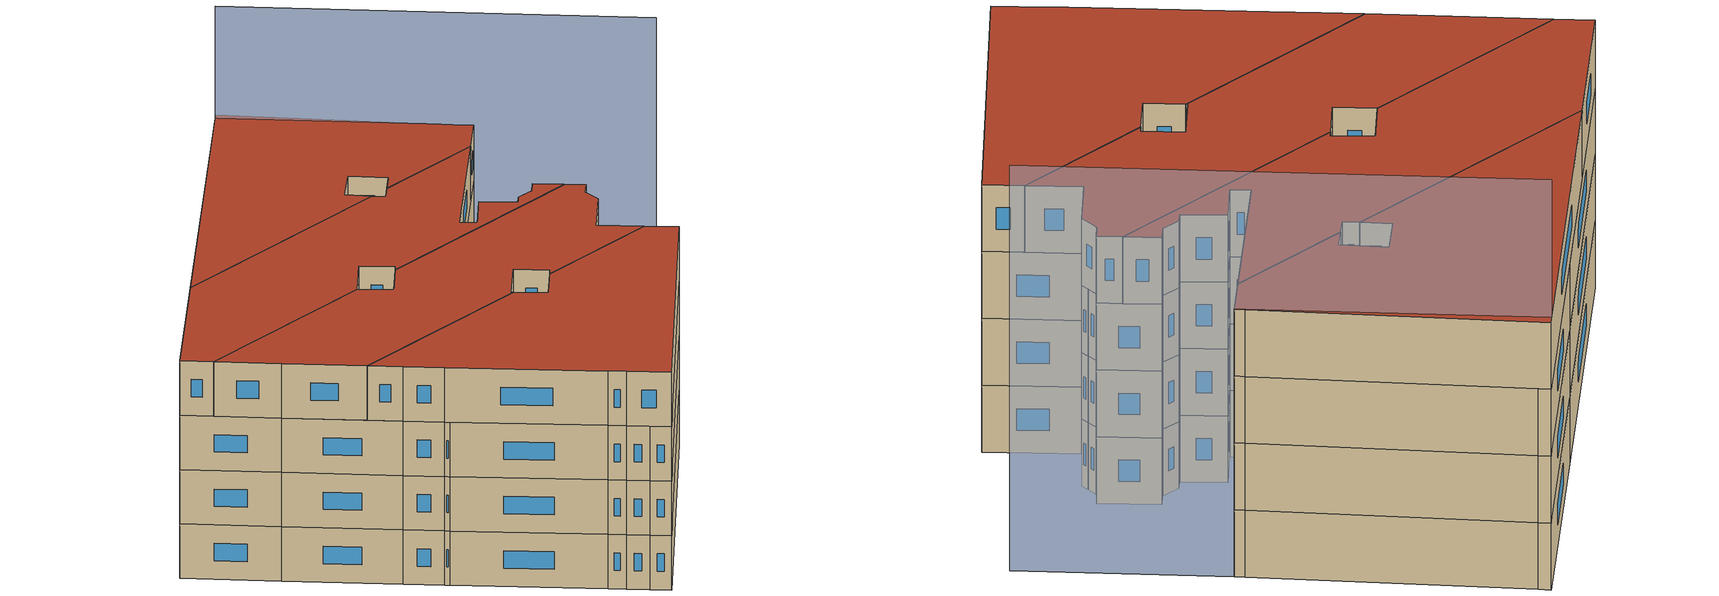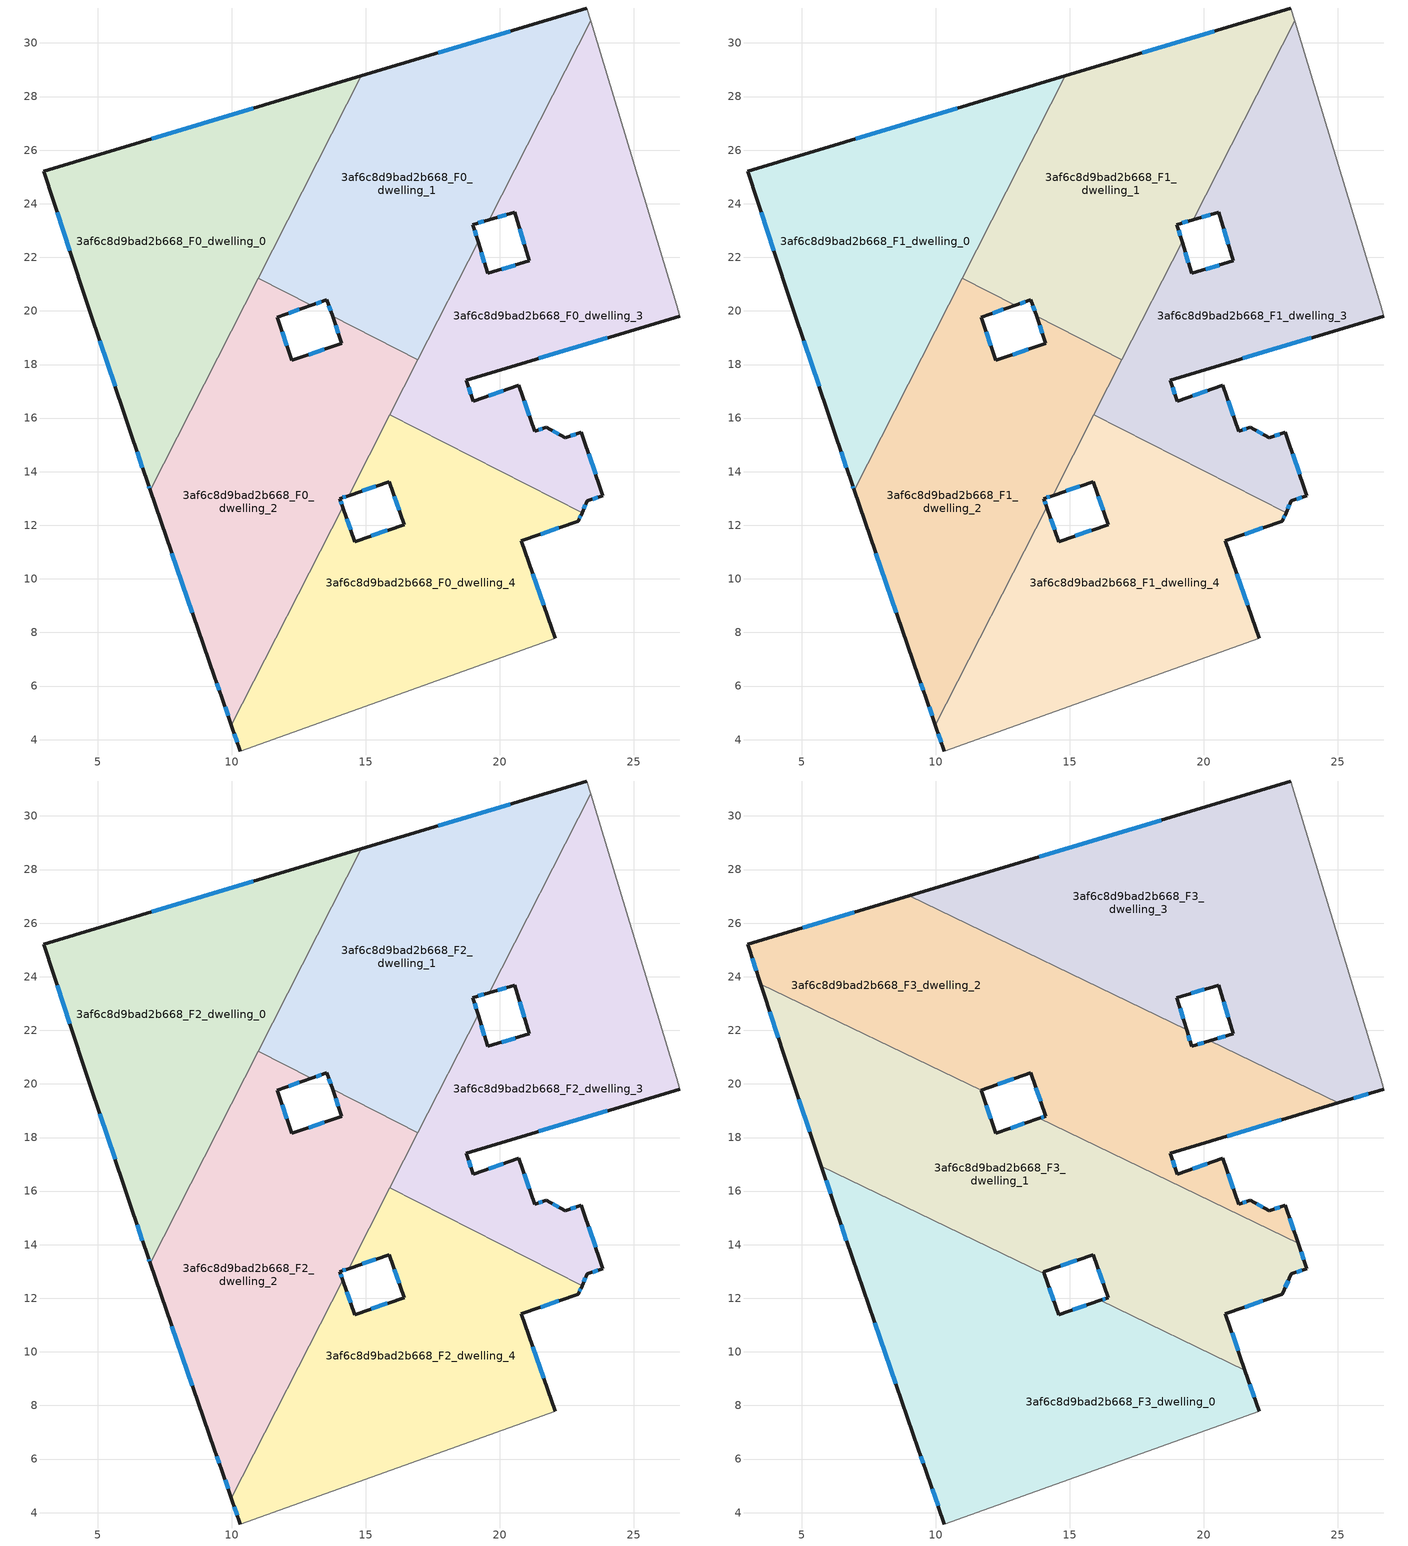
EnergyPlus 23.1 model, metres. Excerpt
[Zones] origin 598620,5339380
3af6c8d9bad2b668_F0_dwelling_0
 floor ground (EU_floor_Construction): 14.84,28.77 6.95,13.31 6.88,13.53 6.25,15.37 4.46,20.71 2.98,25.21 z0
 wall outside (EU_wall_Construction): 14.84,28.77 2.98,25.21 4.46,20.71 6.25,15.37 6.88,13.53 6.95,13.31 z0:3
 wall to 3af6c8d9bad2b668_F0_dwelling_2 (EU_wall_Construction): 6.95,13.31 10.98,21.21 z0:3
 wall to 3af6c8d9bad2b668_F0_dwelling_1 (EU_wall_Construction): 10.98,21.21 14.84,28.77 z0:3
 window (EU_Window_Construction): 3.49,23.67 3.96,22.24 / 10.8,27.56 7.02,26.42 / 6.9,13.45 6.92,13.39 / 6.46,14.74 6.66,14.15 / 5.07,18.89 5.64,17.19 z1.02:1.98
3af6c8d9bad2b668_F0_dwelling_1
 floor ground (EU_floor_Construction): 23.26,31.31 23.4,30.83 19.61,23.41 19,23.22 19.19,22.58 16.94,18.17 13.76,19.8 13.55,20.41 12.96,20.21 10.98,21.21 14.84,28.77 z0
 wall outside (EU_wall_Construction): 19.19,22.58 19,23.22 19.61,23.41 / 12.96,20.21 13.55,20.41 13.76,19.8 / 23.26,31.31 14.84,28.77 z0:3
 wall adiabatic (EU_wall_Construction): 23.4,30.83 23.26,31.31 z0:3
 wall to 3af6c8d9bad2b668_F0_dwelling_3 (EU_wall_Construction): 19.61,23.41 23.4,30.83 / 16.94,18.17 19.19,22.58 z0:3
 wall to 3af6c8d9bad2b668_F0_dwelling_2 (EU_wall_Construction): 13.76,19.8 16.94,18.17 / 10.98,21.21 12.96,20.21 z0:3
 window (EU_Window_Construction): 19.2,23.29 19.4,23.34 / 19.12,22.8 19.06,23.01 / 13.62,20.2 13.69,20 / 13.16,20.27 13.35,20.34 / 20.39,30.44 17.7,29.63 z1.02:1.98
3af6c8d9bad2b668_F0_dwelling_2
 floor ground (EU_floor_Construction): 16.94,18.17 14.36,13.11 14.03,13 14.14,12.68 9.98,4.54 9.62,5.57 9.35,6.37 6.95,13.31 10.98,21.21 12.96,20.21 11.69,19.77 12.24,18.16 14.06,18.78 14.1,18.8 14.09,18.84 13.76,19.8 z0
 wall outside (EU_wall_Construction): 13.76,19.8 14.09,18.84 14.1,18.8 14.06,18.78 12.24,18.16 11.69,19.77 12.96,20.21 / 14.14,12.68 14.03,13 14.36,13.11 / 6.95,13.31 9.35,6.37 9.62,5.57 9.98,4.54 z0:3
 wall to 3af6c8d9bad2b668_F0_dwelling_4 (EU_wall_Construction): 9.98,4.54 14.14,12.68 / 14.36,13.11 15.9,16.13 z0:3
 wall to 3af6c8d9bad2b668_F0_dwelling_3 (EU_wall_Construction): 15.9,16.13 16.94,18.17 z0:3
 window (EU_Window_Construction): 12.12,19.92 12.52,20.06 / 12.06,18.7 11.88,19.22 / 13.44,18.57 12.86,18.37 / 13.87,19.47 13.98,19.16 / 14.14,13.04 14.24,13.07 / 14.1,12.79 14.06,12.89 / 9.75,5.22 9.86,4.89 / 9.44,6.1 9.53,5.84 / 7.76,10.95 8.53,8.73 z1.02:1.98
3af6c8d9bad2b668_F0_dwelling_3
 floor ground (EU_floor_Construction): 23.4,30.83 26.6,20.22 26.71,19.81 18.75,17.41 19.02,16.63 20.7,17.23 21.31,15.51 21.73,15.65 22.45,15.26 23.04,15.46 23.85,13.11 23.27,12.91 23.07,12.47 15.9,16.13 19.19,22.58 19.55,21.4 21.11,21.87 20.56,23.69 19.61,23.41 z0
 wall outside (EU_wall_Construction): 19.61,23.41 20.56,23.69 21.11,21.87 19.55,21.4 19.19,22.58 / 23.07,12.47 23.27,12.91 23.85,13.11 23.04,15.46 22.45,15.26 21.73,15.65 21.31,15.51 20.7,17.23 19.02,16.63 18.75,17.41 26.71,19.81 z0:3
 wall to 3af6c8d9bad2b668_F0_dwelling_4 (EU_wall_Construction): 15.9,16.13 23.07,12.47 z0:3
 wall adiabatic (EU_wall_Construction): 26.71,19.81 26.6,20.22 23.4,30.83 z0:3
 window (EU_Window_Construction): 19.43,21.8 19.31,22.18 / 20.58,21.71 20.08,21.56 / 20.75,23.07 20.92,22.49 / 19.93,23.5 20.24,23.59 / 21.46,18.23 24,18.99 / 18.92,16.9 18.84,17.15 / 20.13,17.03 19.59,16.84 / 21.1,16.09 20.91,16.64 / 21.59,15.6 21.45,15.56 / 22.21,15.4 21.97,15.52 / 22.84,15.4 22.65,15.33 / 23.58,13.91 23.32,14.66 / 23.46,12.98 23.65,13.04 / 23.14,12.62 23.2,12.76 z1.02:1.98
3af6c8d9bad2b668_F0_dwelling_4
 floor ground (EU_floor_Construction): 23.07,12.47 22.93,12.15 20.81,11.43 22.06,7.78 10.32,3.58 9.98,4.54 14.14,12.68 14.58,11.39 16.43,12.02 15.88,13.63 14.36,13.11 15.9,16.13 z0
 wall outside (EU_wall_Construction): 22.06,7.78 20.81,11.43 22.93,12.15 23.07,12.47 / 9.98,4.54 10.32,3.58 / 14.36,13.11 15.88,13.63 16.43,12.02 14.58,11.39 14.14,12.68 z0:3
 wall adiabatic (EU_wall_Construction): 10.32,3.58 22.06,7.78 z0:3
 window (EU_Window_Construction): 21.64,9.02 21.24,10.19 / 10.1,4.21 10.21,3.9 / 14.43,11.83 14.29,12.24 / 15.8,11.8 15.21,11.6 / 16.07,13.08 16.24,12.57 / 14.88,13.29 15.36,13.45 / 22.98,12.26 23.02,12.36 / 21.53,11.67 22.21,11.91 z1.02:1.98
3af6c8d9bad2b668_F1_dwelling_0
 floor to 3af6c8d9bad2b668_F0_dwelling_0 (EU_floor_Construction): 14.84,28.77 6.95,13.31 6.88,13.53 6.25,15.37 4.46,20.71 2.98,25.21 z3
 wall outside (EU_wall_Construction): 14.84,28.77 2.98,25.21 4.46,20.71 6.25,15.37 6.88,13.53 6.95,13.31 z3:6
 wall to 3af6c8d9bad2b668_F1_dwelling_2 (EU_wall_Construction): 6.95,13.31 10.98,21.21 z3:6
 wall to 3af6c8d9bad2b668_F1_dwelling_1 (EU_wall_Construction): 10.98,21.21 14.84,28.77 z3:6
 window (EU_Window_Construction): 3.49,23.67 3.96,22.24 / 10.8,27.56 7.02,26.42 / 6.9,13.45 6.92,13.39 / 6.46,14.74 6.66,14.15 / 5.07,18.89 5.64,17.19 z4.02:4.98
3af6c8d9bad2b668_F1_dwelling_1
 floor to 3af6c8d9bad2b668_F0_dwelling_1 (EU_floor_Construction): 23.26,31.31 23.4,30.83 19.61,23.41 19,23.22 19.19,22.58 16.94,18.17 13.76,19.8 13.55,20.41 12.96,20.21 10.98,21.21 14.84,28.77 z3
 wall outside (EU_wall_Construction): 19.19,22.58 19,23.22 19.61,23.41 / 12.96,20.21 13.55,20.41 13.76,19.8 / 23.26,31.31 14.84,28.77 z3:6
 wall adiabatic (EU_wall_Construction): 23.4,30.83 23.26,31.31 z3:6
 wall to 3af6c8d9bad2b668_F1_dwelling_3 (EU_wall_Construction): 19.61,23.41 23.4,30.83 / 16.94,18.17 19.19,22.58 z3:6
 wall to 3af6c8d9bad2b668_F1_dwelling_2 (EU_wall_Construction): 13.76,19.8 16.94,18.17 / 10.98,21.21 12.96,20.21 z3:6
 window (EU_Window_Construction): 19.2,23.29 19.4,23.34 / 19.12,22.8 19.06,23.01 / 13.62,20.2 13.69,20 / 13.16,20.27 13.35,20.34 / 20.39,30.44 17.7,29.63 z4.02:4.98
3af6c8d9bad2b668_F1_dwelling_2
 floor to 3af6c8d9bad2b668_F0_dwelling_2 (EU_floor_Construction): 16.94,18.17 14.36,13.11 14.03,13 14.14,12.68 9.98,4.54 9.62,5.57 9.35,6.37 6.95,13.31 10.98,21.21 12.96,20.21 11.69,19.77 12.24,18.16 14.06,18.78 14.1,18.8 14.09,18.84 13.76,19.8 z3
 wall outside (EU_wall_Construction): 13.76,19.8 14.09,18.84 14.1,18.8 14.06,18.78 12.24,18.16 11.69,19.77 12.96,20.21 / 14.14,12.68 14.03,13 14.36,13.11 / 6.95,13.31 9.35,6.37 9.62,5.57 9.98,4.54 z3:6
 wall to 3af6c8d9bad2b668_F1_dwelling_4 (EU_wall_Construction): 9.98,4.54 14.14,12.68 / 14.36,13.11 15.9,16.13 z3:6
 wall to 3af6c8d9bad2b668_F1_dwelling_3 (EU_wall_Construction): 15.9,16.13 16.94,18.17 z3:6
 window (EU_Window_Construction): 12.12,19.92 12.52,20.06 / 12.06,18.7 11.88,19.22 / 13.44,18.57 12.86,18.37 / 13.87,19.47 13.98,19.16 / 14.14,13.04 14.24,13.07 / 14.1,12.79 14.06,12.89 / 9.75,5.22 9.86,4.89 / 9.44,6.1 9.53,5.84 / 7.76,10.95 8.53,8.73 z4.02:4.98
3af6c8d9bad2b668_F1_dwelling_3
 floor to 3af6c8d9bad2b668_F0_dwelling_3 (EU_floor_Construction): 23.4,30.83 26.6,20.22 26.71,19.81 18.75,17.41 19.02,16.63 20.7,17.23 21.31,15.51 21.73,15.65 22.45,15.26 23.04,15.46 23.85,13.11 23.27,12.91 23.07,12.47 15.9,16.13 19.19,22.58 19.55,21.4 21.11,21.87 20.56,23.69 19.61,23.41 z3
 wall outside (EU_wall_Construction): 19.61,23.41 20.56,23.69 21.11,21.87 19.55,21.4 19.19,22.58 / 23.07,12.47 23.27,12.91 23.85,13.11 23.04,15.46 22.45,15.26 21.73,15.65 21.31,15.51 20.7,17.23 19.02,16.63 18.75,17.41 26.71,19.81 z3:6
 wall to 3af6c8d9bad2b668_F1_dwelling_4 (EU_wall_Construction): 15.9,16.13 23.07,12.47 z3:6
 wall adiabatic (EU_wall_Construction): 26.71,19.81 26.6,20.22 23.4,30.83 z3:6
 window (EU_Window_Construction): 19.43,21.8 19.31,22.18 / 20.58,21.71 20.08,21.56 / 20.75,23.07 20.92,22.49 / 19.93,23.5 20.24,23.59 / 21.46,18.23 24,18.99 / 18.92,16.9 18.84,17.15 / 20.13,17.03 19.59,16.84 / 21.1,16.09 20.91,16.64 / 21.59,15.6 21.45,15.56 / 22.21,15.4 21.97,15.52 / 22.84,15.4 22.65,15.33 / 23.58,13.91 23.32,14.66 / 23.46,12.98 23.65,13.04 / 23.14,12.62 23.2,12.76 z4.02:4.98
3af6c8d9bad2b668_F1_dwelling_4
 floor to 3af6c8d9bad2b668_F0_dwelling_4 (EU_floor_Construction): 23.07,12.47 22.93,12.15 20.81,11.43 22.06,7.78 10.32,3.58 9.98,4.54 14.14,12.68 14.58,11.39 16.43,12.02 15.88,13.63 14.36,13.11 15.9,16.13 z3
 wall outside (EU_wall_Construction): 22.06,7.78 20.81,11.43 22.93,12.15 23.07,12.47 / 9.98,4.54 10.32,3.58 / 14.36,13.11 15.88,13.63 16.43,12.02 14.58,11.39 14.14,12.68 z3:6
 wall adiabatic (EU_wall_Construction): 10.32,3.58 22.06,7.78 z3:6
 window (EU_Window_Construction): 21.64,9.02 21.24,10.19 / 10.1,4.21 10.21,3.9 / 14.43,11.83 14.29,12.24 / 15.8,11.8 15.21,11.6 / 16.07,13.08 16.24,12.57 / 14.88,13.29 15.36,13.45 / 22.98,12.26 23.02,12.36 / 21.53,11.67 22.21,11.91 z4.02:4.98
3af6c8d9bad2b668_F2_dwelling_0
 floor to 3af6c8d9bad2b668_F1_dwelling_0 (EU_floor_Construction): 14.84,28.77 6.95,13.31 6.88,13.53 6.25,15.37 4.46,20.71 2.98,25.21 z6
 wall outside (EU_wall_Construction): 14.84,28.77 2.98,25.21 4.46,20.71 6.25,15.37 6.88,13.53 6.95,13.31 z6:9
 wall to 3af6c8d9bad2b668_F2_dwelling_2 (EU_wall_Construction): 6.95,13.31 10.98,21.21 z6:9
 wall to 3af6c8d9bad2b668_F2_dwelling_1 (EU_wall_Construction): 10.98,21.21 14.84,28.77 z6:9
 window (EU_Window_Construction): 3.49,23.67 3.96,22.24 / 10.8,27.56 7.02,26.42 / 6.9,13.45 6.92,13.39 / 6.46,14.74 6.66,14.15 / 5.07,18.89 5.64,17.19 z7.02:7.98
3af6c8d9bad2b668_F2_dwelling_1
 floor to 3af6c8d9bad2b668_F1_dwelling_1 (EU_floor_Construction): 23.26,31.31 23.4,30.83 19.61,23.41 19,23.22 19.19,22.58 16.94,18.17 13.76,19.8 13.55,20.41 12.96,20.21 10.98,21.21 14.84,28.77 z6
 wall outside (EU_wall_Construction): 19.19,22.58 19,23.22 19.61,23.41 / 12.96,20.21 13.55,20.41 13.76,19.8 / 23.26,31.31 14.84,28.77 z6:9
 wall adiabatic (EU_wall_Construction): 23.4,30.83 23.26,31.31 z6:9
 wall to 3af6c8d9bad2b668_F2_dwelling_3 (EU_wall_Construction): 19.61,23.41 23.4,30.83 / 16.94,18.17 19.19,22.58 z6:9
 wall to 3af6c8d9bad2b668_F2_dwelling_2 (EU_wall_Construction): 13.76,19.8 16.94,18.17 / 10.98,21.21 12.96,20.21 z6:9
 window (EU_Window_Construction): 19.2,23.29 19.4,23.34 / 19.12,22.8 19.06,23.01 / 13.62,20.2 13.69,20 / 13.16,20.27 13.35,20.34 / 20.39,30.44 17.7,29.63 z7.02:7.98
3af6c8d9bad2b668_F2_dwelling_2
 floor to 3af6c8d9bad2b668_F1_dwelling_2 (EU_floor_Construction): 16.94,18.17 14.36,13.11 14.03,13 14.14,12.68 9.98,4.54 9.62,5.57 9.35,6.37 6.95,13.31 10.98,21.21 12.96,20.21 11.69,19.77 12.24,18.16 14.06,18.78 14.1,18.8 14.09,18.84 13.76,19.8 z6
 wall outside (EU_wall_Construction): 13.76,19.8 14.09,18.84 14.1,18.8 14.06,18.78 12.24,18.16 11.69,19.77 12.96,20.21 / 14.14,12.68 14.03,13 14.36,13.11 / 6.95,13.31 9.35,6.37 9.62,5.57 9.98,4.54 z6:9
 wall to 3af6c8d9bad2b668_F2_dwelling_4 (EU_wall_Construction): 9.98,4.54 14.14,12.68 / 14.36,13.11 15.9,16.13 z6:9
 wall to 3af6c8d9bad2b668_F2_dwelling_3 (EU_wall_Construction): 15.9,16.13 16.94,18.17 z6:9
 window (EU_Window_Construction): 12.12,19.92 12.52,20.06 / 12.06,18.7 11.88,19.22 / 13.44,18.57 12.86,18.37 / 13.87,19.47 13.98,19.16 / 14.14,13.04 14.24,13.07 / 14.1,12.79 14.06,12.89 / 9.75,5.22 9.86,4.89 / 9.44,6.1 9.53,5.84 / 7.76,10.95 8.53,8.73 z7.02:7.98
3af6c8d9bad2b668_F2_dwelling_3
 floor to 3af6c8d9bad2b668_F1_dwelling_3 (EU_floor_Construction): 23.4,30.83 26.6,20.22 26.71,19.81 18.75,17.41 19.02,16.63 20.7,17.23 21.31,15.51 21.73,15.65 22.45,15.26 23.04,15.46 23.85,13.11 23.27,12.91 23.07,12.47 15.9,16.13 19.19,22.58 19.55,21.4 21.11,21.87 20.56,23.69 19.61,23.41 z6
 wall outside (EU_wall_Construction): 19.61,23.41 20.56,23.69 21.11,21.87 19.55,21.4 19.19,22.58 / 23.07,12.47 23.27,12.91 23.85,13.11 23.04,15.46 22.45,15.26 21.73,15.65 21.31,15.51 20.7,17.23 19.02,16.63 18.75,17.41 26.71,19.81 z6:9
 wall to 3af6c8d9bad2b668_F2_dwelling_4 (EU_wall_Construction): 15.9,16.13 23.07,12.47 z6:9
 wall adiabatic (EU_wall_Construction): 26.71,19.81 26.6,20.22 23.4,30.83 z6:9
 window (EU_Window_Construction): 19.43,21.8 19.31,22.18 / 20.58,21.71 20.08,21.56 / 20.75,23.07 20.92,22.49 / 19.93,23.5 20.24,23.59 / 21.46,18.23 24,18.99 / 18.92,16.9 18.84,17.15 / 20.13,17.03 19.59,16.84 / 21.1,16.09 20.91,16.64 / 21.59,15.6 21.45,15.56 / 22.21,15.4 21.97,15.52 / 22.84,15.4 22.65,15.33 / 23.58,13.91 23.32,14.66 / 23.46,12.98 23.65,13.04 / 23.14,12.62 23.2,12.76 z7.02:7.98
3af6c8d9bad2b668_F2_dwelling_4
 floor to 3af6c8d9bad2b668_F1_dwelling_4 (EU_floor_Construction): 23.07,12.47 22.93,12.15 20.81,11.43 22.06,7.78 10.32,3.58 9.98,4.54 14.14,12.68 14.58,11.39 16.43,12.02 15.88,13.63 14.36,13.11 15.9,16.13 z6
 wall outside (EU_wall_Construction): 22.06,7.78 20.81,11.43 22.93,12.15 23.07,12.47 / 9.98,4.54 10.32,3.58 / 14.36,13.11 15.88,13.63 16.43,12.02 14.58,11.39 14.14,12.68 z6:9
 wall adiabatic (EU_wall_Construction): 10.32,3.58 22.06,7.78 z6:9
 window (EU_Window_Construction): 21.64,9.02 21.24,10.19 / 10.1,4.21 10.21,3.9 / 14.43,11.83 14.29,12.24 / 15.8,11.8 15.21,11.6 / 16.07,13.08 16.24,12.57 / 14.88,13.29 15.36,13.45 / 22.98,12.26 23.02,12.36 / 21.53,11.67 22.21,11.91 z7.02:7.98
3af6c8d9bad2b668_F3_dwelling_0
 floor to 3af6c8d9bad2b668_F2_dwelling_4 (EU_floor_Construction): 21.54,9.32 22.06,7.78 10.32,3.58 9.98,4.54 14.14,12.68 14.58,11.39 16.14,11.92 z9
 floor to 3af6c8d9bad2b668_F2_dwelling_2 (EU_floor_Construction): 14.05,12.92 14.14,12.68 9.98,4.54 9.62,5.57 9.35,6.37 6.95,13.31 8.19,15.75 z9
 floor to 3af6c8d9bad2b668_F2_dwelling_0 (EU_floor_Construction): 8.19,15.75 6.95,13.31 6.88,13.53 6.25,15.37 5.72,16.94 z9
 wall outside (EU_wall_Construction): 5.72,16.94 6.25,15.37 6.88,13.53 9.35,6.37 9.62,5.57 10.32,3.58 / 16.14,11.92 14.58,11.39 14.05,12.92 / 22.06,7.78 21.54,9.32 z9:12
 wall to 3af6c8d9bad2b668_F3_dwelling_1 (EU_wall_Construction): 14.05,12.92 5.72,16.94 / 21.54,9.32 16.14,11.92 z9:12
 wall adiabatic (EU_wall_Construction): 10.32,3.58 22.06,7.78 z9:12
 window (EU_Window_Construction): 7.72,11.09 8.51,8.8 / 6.46,14.74 6.66,14.15 / 5.9,16.4 6.07,15.9 / 14.4,11.91 14.23,12.4 / 15.61,11.74 15.11,11.57 / 21.88,8.3 21.72,8.79 / 9.86,4.89 10.08,4.25 / 9.44,6.1 9.53,5.84 z10.02:10.98
 roof outside (EU_roof_Construction): 22.06,7.78 21.54,9.32 16.14,11.92 14.58,11.39 14.05,12.92 5.72,16.94 6.25,15.37 6.88,13.53 9.35,6.37 9.62,5.57 10.32,3.58 z12
3af6c8d9bad2b668_F3_dwelling_1
 floor to 3af6c8d9bad2b668_F2_dwelling_2 (EU_floor_Construction): 16.55,17.42 14.36,13.11 14.03,13 14.05,12.92 8.19,15.75 10.52,20.32 11.69,19.76 12.24,18.16 13.86,18.71 z9
 floor to 3af6c8d9bad2b668_F2_dwelling_0 (EU_floor_Construction): 10.52,20.32 8.19,15.75 5.72,16.94 4.46,20.71 3.47,23.72 z9
 floor to 3af6c8d9bad2b668_F2_dwelling_4 (EU_floor_Construction): 23.07,12.47 22.93,12.15 20.81,11.43 21.54,9.32 16.14,11.92 16.43,12.02 15.88,13.63 14.36,13.11 15.9,16.13 z9
 floor to 3af6c8d9bad2b668_F2_dwelling_3 (EU_floor_Construction): 23.53,14.06 23.85,13.11 23.27,12.91 23.07,12.47 15.9,16.13 16.55,17.42 z9
 wall outside (EU_wall_Construction): 21.54,9.32 20.81,11.43 22.93,12.15 23.27,12.91 23.85,13.11 23.53,14.05 / 14.05,12.92 14.03,13 15.88,13.63 16.43,12.02 16.14,11.92 / 3.47,23.72 4.46,20.71 5.72,16.94 / 13.86,18.71 12.24,18.16 11.69,19.76 z9:12
 wall to 3af6c8d9bad2b668_F3_dwelling_2 (EU_wall_Construction): 11.69,19.76 3.47,23.72 / 23.53,14.05 13.86,18.71 z9:12
 window (EU_Window_Construction): 21.29,10.03 21.06,10.71 / 16.33,11.99 16.24,11.95 / 16.07,13.08 16.24,12.57 / 14.66,13.21 15.25,13.41 / 4.89,19.42 5.3,18.22 / 3.81,22.69 4.13,21.73 / 12.06,18.7 11.88,19.21 / 13.31,18.52 12.79,18.35 / 23.74,13.43 23.64,13.73 / 23.46,12.98 23.65,13.04 / 23.04,12.41 23.15,12.65 / 21.53,11.67 22.21,11.91 z10.02:10.98
 roof outside (EU_roof_Construction): 21.54,9.32 20.81,11.43 22.93,12.15 23.27,12.91 23.85,13.11 23.53,14.05 13.86,18.71 12.24,18.16 11.69,19.76 3.47,23.72 4.46,20.71 5.72,16.94 14.05,12.92 14.03,13 15.88,13.63 16.43,12.02 16.14,11.92 z12
3af6c8d9bad2b668_F3_dwelling_2
 floor to 3af6c8d9bad2b668_F2_dwelling_0 (EU_floor_Construction): 12.97,25.11 10.53,20.33 3.47,23.72 2.98,25.21 9,27.02 z9
 floor to 3af6c8d9bad2b668_F2_dwelling_1 (EU_floor_Construction): 19,22.2 16.94,18.17 13.76,19.8 13.55,20.41 12.96,20.21 10.98,21.21 12.97,25.11 z9
 floor to 3af6c8d9bad2b668_F2_dwelling_2 (EU_floor_Construction): 16.94,18.17 16.55,17.42 13.86,18.71 14.06,18.78 14.1,18.8 13.76,19.8 z9; 12.96,20.21 11.69,19.77 10.53,20.33 10.98,21.21 z9
 floor to 3af6c8d9bad2b668_F2_dwelling_3 (EU_floor_Construction): 25.02,19.3 18.75,17.41 19.02,16.63 20.7,17.23 21.31,15.51 21.73,15.65 22.45,15.26 23.04,15.46 23.53,14.06 16.55,17.42 19,22.2 19.36,22.03 19.55,21.4 20.23,21.61 z9
 wall outside (EU_wall_Construction): 11.69,19.77 13.55,20.41 14.1,18.8 13.86,18.71 / 9,27.02 2.98,25.21 3.47,23.72 / 20.23,21.61 19.55,21.4 19.36,22.03 / 23.53,14.05 23.04,15.46 22.45,15.26 21.73,15.65 21.31,15.51 20.7,17.23 19.02,16.63 18.75,17.41 25.02,19.3 z9:12
 wall to 3af6c8d9bad2b668_F3_dwelling_3 (EU_wall_Construction): 19.36,22.03 9,27.02 / 25.02,19.3 20.23,21.61 z9:12
 window (EU_Window_Construction): 13.74,19.86 13.91,19.35 / 12.32,19.99 12.91,20.19 / 3.15,24.7 3.31,24.22 / 6.96,26.4 5.03,25.82 / 19.48,21.62 19.42,21.81 / 20,21.54 19.78,21.47 / 20.88,18.05 22.89,18.66 / 18.92,16.9 18.84,17.15 / 20.13,17.03 19.59,16.84 / 21.1,16.09 20.91,16.64 / 21.59,15.6 21.45,15.56 / 22.21,15.4 21.97,15.52 / 22.84,15.4 22.65,15.33 / 23.36,14.53 23.21,14.99 / 14.02,18.77 13.94,18.74 z10.02:10.98
 roof outside (EU_roof_Construction): 23.53,14.05 23.04,15.46 22.45,15.26 21.73,15.65 21.31,15.51 20.7,17.23 19.02,16.63 18.75,17.41 25.02,19.3 20.23,21.61 19.55,21.4 19.36,22.03 9,27.02 2.98,25.21 3.47,23.72 11.69,19.76 13.55,20.41 14.1,18.8 13.86,18.71 z12
3af6c8d9bad2b668_F3_dwelling_3
 floor to 3af6c8d9bad2b668_F2_dwelling_1 (EU_floor_Construction): 23.26,31.31 23.4,30.83 19.61,23.41 19,23.22 19.19,22.58 19,22.2 12.97,25.11 14.84,28.77 z9
 floor to 3af6c8d9bad2b668_F2_dwelling_3 (EU_floor_Construction): 23.4,30.83 26.6,20.22 26.71,19.81 25.02,19.3 20.23,21.61 21.11,21.87 20.56,23.69 19.61,23.41 z9; 19.19,22.58 19.36,22.03 19,22.2 z9
 floor to 3af6c8d9bad2b668_F2_dwelling_0 (EU_floor_Construction): 14.84,28.77 12.97,25.11 9,27.02 z9
 wall outside (EU_wall_Construction): 19.36,22.03 19,23.22 20.56,23.69 21.11,21.87 20.23,21.61 / 23.26,31.31 9,27.02 / 25.02,19.3 26.71,19.81 z9:12
 wall adiabatic (EU_wall_Construction): 26.71,19.81 26.6,20.22 23.26,31.31 z9:12
 window (EU_Window_Construction): 20.81,21.78 20.53,21.7 / 20.75,23.07 20.92,22.49 / 19.53,23.38 20.03,23.53 / 19.24,22.43 19.12,22.82 / 18.41,29.85 13.85,28.48 / 25.6,19.47 26.14,19.63 z10.02:10.98
 roof outside (EU_roof_Construction): 26.71,19.81 26.6,20.22 23.26,31.31 9,27.02 19.36,22.03 19,23.22 20.56,23.69 21.11,21.87 20.23,21.61 25.02,19.3 z12
shading: 29.42,11.77 22.93,31.2 z0:18.2
[Building]
EU S2 Campaign: North Axis=0; Terrain=City; Solar Distribution=FullExterior
[Site:Location]
Vienna: Latitude=48; Longitude=16.5; Time Zone=1; Elevation=183
[SizingPeriod:WeatherFileDays]
AnnualSizingPeriod: Begin Month=1; Begin Day of Month=1; End Month=12; End Day of Month=31; Day of Week for Start Day=Monday; Use Weather File Daylight Saving Period=No; Use Weather File Rain and Snow Indicators=No
[MATERIAL]
EU_InternalMass_Material: Roughness=MediumRough; Thickness=0.1; Conductivity=1; Density=1800; Specific Heat=900; Thermal Absorptance=0.9; Solar Absorptance=0.7; Visible Absorptance=0.7
[MATERIAL:NOMASS] Roughness=MediumRough; Thermal Absorptance=0.9; Solar Absorptance=0.7; Visible Absorptance=0.7
Name | Thermal Resistance
EU_wall_NoMass | 0.942466
EU_roof_NoMass | 0.551687
EU_floor_NoMass | 0.66527
[WINDOWMATERIAL:SIMPLEGLAZINGSYSTEM]
EU_Window_SimpleGlazing: UFactor=2.03367; Solar Heat Gain Coefficient=0.65; Visible Transmittance=0.65
[CONSTRUCTION]
EU_wall_Construction: EU_wall_NoMass
EU_roof_Construction: EU_roof_NoMass
EU_floor_Construction: EU_floor_NoMass
EU_Window_Construction: EU_Window_SimpleGlazing
EU_InternalMass_Construction: EU_InternalMass_Material
[ZONE] Type=1; Multiplier=1; Ceiling Height=autocalculate; Floor Area=autocalculate; Part of Total Floor Area=Yes
Name | Volume
3af6c8d9bad2b668_F0_dwelling_0; 3af6c8d9bad2b668_F1_dwelling_0; 3af6c8d9bad2b668_F2_dwelling_0 | 233.112
3af6c8d9bad2b668_F3_dwelling_0 | 291.364
3af6c8d9bad2b668_F0_dwelling_1; 3af6c8d9bad2b668_F1_dwelling_1; 3af6c8d9bad2b668_F2_dwelling_1 | 233.079
3af6c8d9bad2b668_F3_dwelling_1 | 291.39
3af6c8d9bad2b668_F0_dwelling_2; 3af6c8d9bad2b668_F1_dwelling_2; 3af6c8d9bad2b668_F2_dwelling_2 | 233.089
3af6c8d9bad2b668_F3_dwelling_2 | 291.259
3af6c8d9bad2b668_F0_dwelling_3; 3af6c8d9bad2b668_F1_dwelling_3; 3af6c8d9bad2b668_F2_dwelling_3 | 233.118
3af6c8d9bad2b668_F3_dwelling_3 | 291.387
3af6c8d9bad2b668_F0_dwelling_4; 3af6c8d9bad2b668_F1_dwelling_4; 3af6c8d9bad2b668_F2_dwelling_4 | 233.099
[INTERNALMASS] Construction=EU_InternalMass_Construction
Name | Zone or ZoneList | Surface Area
3af6c8d9bad2b668_F0_dwelling_0_EU_InternalMass | 3af6c8d9bad2b668_F0_dwelling_0 | 77.7039
3af6c8d9bad2b668_F0_dwelling_1_EU_InternalMass | 3af6c8d9bad2b668_F0_dwelling_1 | 77.6945
3af6c8d9bad2b668_F0_dwelling_2_EU_InternalMass | 3af6c8d9bad2b668_F0_dwelling_2 | 77.6978
3af6c8d9bad2b668_F0_dwelling_3_EU_InternalMass | 3af6c8d9bad2b668_F0_dwelling_3 | 77.7087
3af6c8d9bad2b668_F0_dwelling_4_EU_InternalMass | 3af6c8d9bad2b668_F0_dwelling_4 | 77.7012
3af6c8d9bad2b668_F1_dwelling_0_EU_InternalMass | 3af6c8d9bad2b668_F1_dwelling_0 | 77.7039
3af6c8d9bad2b668_F1_dwelling_1_EU_InternalMass | 3af6c8d9bad2b668_F1_dwelling_1 | 77.6945
3af6c8d9bad2b668_F1_dwelling_2_EU_InternalMass | 3af6c8d9bad2b668_F1_dwelling_2 | 77.6978
3af6c8d9bad2b668_F1_dwelling_3_EU_InternalMass | 3af6c8d9bad2b668_F1_dwelling_3 | 77.7087
3af6c8d9bad2b668_F1_dwelling_4_EU_InternalMass | 3af6c8d9bad2b668_F1_dwelling_4 | 77.7012
3af6c8d9bad2b668_F2_dwelling_0_EU_InternalMass | 3af6c8d9bad2b668_F2_dwelling_0 | 77.7039
3af6c8d9bad2b668_F2_dwelling_1_EU_InternalMass | 3af6c8d9bad2b668_F2_dwelling_1 | 77.6945
3af6c8d9bad2b668_F2_dwelling_2_EU_InternalMass | 3af6c8d9bad2b668_F2_dwelling_2 | 77.6978
3af6c8d9bad2b668_F2_dwelling_3_EU_InternalMass | 3af6c8d9bad2b668_F2_dwelling_3 | 77.7087
3af6c8d9bad2b668_F2_dwelling_4_EU_InternalMass | 3af6c8d9bad2b668_F2_dwelling_4 | 77.7012
3af6c8d9bad2b668_F3_dwelling_0_EU_InternalMass | 3af6c8d9bad2b668_F3_dwelling_0 | 97.1211
3af6c8d9bad2b668_F3_dwelling_1_EU_InternalMass | 3af6c8d9bad2b668_F3_dwelling_1 | 97.1301
3af6c8d9bad2b668_F3_dwelling_2_EU_InternalMass | 3af6c8d9bad2b668_F3_dwelling_2 | 97.1177
3af6c8d9bad2b668_F3_dwelling_3_EU_InternalMass | 3af6c8d9bad2b668_F3_dwelling_3 | 97.1294
[OTHEREQUIPMENT] Fuel Type=Electricity; Design Level Calculation Method=Watts/Area; Power per Zone Floor Area=1; Fraction Latent=0; Fraction Radiant=0; Fraction Lost=0; Carbon Dioxide Generation Rate=0; EndUse Subcategory=EU_Step8_InternalGains
Name | Zone or ZoneList or Space or SpaceList | Schedule
EU_Step8_InternalGain_3af6c8d9bad2b668_F0_dwelling_0_f000 | 3af6c8d9bad2b668_F0_dwelling_0 | EU_Step8_GainSchedule_3af6c8d9bad2b668_F0_dwelling_0_f000
EU_Step8_InternalGain_3af6c8d9bad2b668_F0_dwelling_1_f000 | 3af6c8d9bad2b668_F0_dwelling_1 | EU_Step8_GainSchedule_3af6c8d9bad2b668_F0_dwelling_1_f000
EU_Step8_InternalGain_3af6c8d9bad2b668_F0_dwelling_2_f000 | 3af6c8d9bad2b668_F0_dwelling_2 | EU_Step8_GainSchedule_3af6c8d9bad2b668_F0_dwelling_2_f000
EU_Step8_InternalGain_3af6c8d9bad2b668_F0_dwelling_3_f000 | 3af6c8d9bad2b668_F0_dwelling_3 | EU_Step8_GainSchedule_3af6c8d9bad2b668_F0_dwelling_3_f000
EU_Step8_InternalGain_3af6c8d9bad2b668_F0_dwelling_4_f000 | 3af6c8d9bad2b668_F0_dwelling_4 | EU_Step8_GainSchedule_3af6c8d9bad2b668_F0_dwelling_4_f000
EU_Step8_InternalGain_3af6c8d9bad2b668_F1_dwelling_0_f000 | 3af6c8d9bad2b668_F1_dwelling_0 | EU_Step8_GainSchedule_3af6c8d9bad2b668_F1_dwelling_0_f000
EU_Step8_InternalGain_3af6c8d9bad2b668_F1_dwelling_1_f000 | 3af6c8d9bad2b668_F1_dwelling_1 | EU_Step8_GainSchedule_3af6c8d9bad2b668_F1_dwelling_1_f000
EU_Step8_InternalGain_3af6c8d9bad2b668_F1_dwelling_2_f000 | 3af6c8d9bad2b668_F1_dwelling_2 | EU_Step8_GainSchedule_3af6c8d9bad2b668_F1_dwelling_2_f000
EU_Step8_InternalGain_3af6c8d9bad2b668_F1_dwelling_3_f000 | 3af6c8d9bad2b668_F1_dwelling_3 | EU_Step8_GainSchedule_3af6c8d9bad2b668_F1_dwelling_3_f000
EU_Step8_InternalGain_3af6c8d9bad2b668_F1_dwelling_4_f000 | 3af6c8d9bad2b668_F1_dwelling_4 | EU_Step8_GainSchedule_3af6c8d9bad2b668_F1_dwelling_4_f000
EU_Step8_InternalGain_3af6c8d9bad2b668_F2_dwelling_0_f000 | 3af6c8d9bad2b668_F2_dwelling_0 | EU_Step8_GainSchedule_3af6c8d9bad2b668_F2_dwelling_0_f000
EU_Step8_InternalGain_3af6c8d9bad2b668_F2_dwelling_1_f000 | 3af6c8d9bad2b668_F2_dwelling_1 | EU_Step8_GainSchedule_3af6c8d9bad2b668_F2_dwelling_1_f000
EU_Step8_InternalGain_3af6c8d9bad2b668_F2_dwelling_2_f000 | 3af6c8d9bad2b668_F2_dwelling_2 | EU_Step8_GainSchedule_3af6c8d9bad2b668_F2_dwelling_2_f000
EU_Step8_InternalGain_3af6c8d9bad2b668_F2_dwelling_3_f000 | 3af6c8d9bad2b668_F2_dwelling_3 | EU_Step8_GainSchedule_3af6c8d9bad2b668_F2_dwelling_3_f000
EU_Step8_InternalGain_3af6c8d9bad2b668_F2_dwelling_4_f000 | 3af6c8d9bad2b668_F2_dwelling_4 | EU_Step8_GainSchedule_3af6c8d9bad2b668_F2_dwelling_4_f000
EU_Step8_InternalGain_3af6c8d9bad2b668_F3_dwelling_0_f000 | 3af6c8d9bad2b668_F3_dwelling_0 | EU_Step8_GainSchedule_3af6c8d9bad2b668_F3_dwelling_0_f000
EU_Step8_InternalGain_3af6c8d9bad2b668_F3_dwelling_1_f000 | 3af6c8d9bad2b668_F3_dwelling_1 | EU_Step8_GainSchedule_3af6c8d9bad2b668_F3_dwelling_1_f000
EU_Step8_InternalGain_3af6c8d9bad2b668_F3_dwelling_2_f000 | 3af6c8d9bad2b668_F3_dwelling_2 | EU_Step8_GainSchedule_3af6c8d9bad2b668_F3_dwelling_2_f000
EU_Step8_InternalGain_3af6c8d9bad2b668_F3_dwelling_3_f000 | 3af6c8d9bad2b668_F3_dwelling_3 | EU_Step8_GainSchedule_3af6c8d9bad2b668_F3_dwelling_3_f000
[ZONEVENTILATION:DESIGNFLOWRATE] Schedule=EU_AlwaysOn; Design Flow Rate Calculation Method=AirChanges/Hour; Air Changes per Hour=0.530523; Ventilation Type=Natural; Fan Pressure Rise=0; Fan Total Efficiency=1; Constant Term Coefficient=1; Temperature Term Coefficient=0; Velocity Term Coefficient=0; Velocity Squared Term Coefficient=0; Minimum Indoor Temperature=-100; Maximum Indoor Temperature=100; Delta Temperature=-100; Minimum Outdoor Temperature=-100; Maximum Outdoor Temperature=100; Maximum Wind Speed=40
Name | Zone or ZoneList or Space or SpaceList
EU_ConstantAir_3af6c8d9bad2b668_F0_dwelling_0 | 3af6c8d9bad2b668_F0_dwelling_0
EU_ConstantAir_3af6c8d9bad2b668_F0_dwelling_1 | 3af6c8d9bad2b668_F0_dwelling_1
EU_ConstantAir_3af6c8d9bad2b668_F0_dwelling_2 | 3af6c8d9bad2b668_F0_dwelling_2
EU_ConstantAir_3af6c8d9bad2b668_F0_dwelling_3 | 3af6c8d9bad2b668_F0_dwelling_3
EU_ConstantAir_3af6c8d9bad2b668_F0_dwelling_4 | 3af6c8d9bad2b668_F0_dwelling_4
EU_ConstantAir_3af6c8d9bad2b668_F1_dwelling_0 | 3af6c8d9bad2b668_F1_dwelling_0
EU_ConstantAir_3af6c8d9bad2b668_F1_dwelling_1 | 3af6c8d9bad2b668_F1_dwelling_1
EU_ConstantAir_3af6c8d9bad2b668_F1_dwelling_2 | 3af6c8d9bad2b668_F1_dwelling_2
EU_ConstantAir_3af6c8d9bad2b668_F1_dwelling_3 | 3af6c8d9bad2b668_F1_dwelling_3
EU_ConstantAir_3af6c8d9bad2b668_F1_dwelling_4 | 3af6c8d9bad2b668_F1_dwelling_4
EU_ConstantAir_3af6c8d9bad2b668_F2_dwelling_0 | 3af6c8d9bad2b668_F2_dwelling_0
EU_ConstantAir_3af6c8d9bad2b668_F2_dwelling_1 | 3af6c8d9bad2b668_F2_dwelling_1
EU_ConstantAir_3af6c8d9bad2b668_F2_dwelling_2 | 3af6c8d9bad2b668_F2_dwelling_2
EU_ConstantAir_3af6c8d9bad2b668_F2_dwelling_3 | 3af6c8d9bad2b668_F2_dwelling_3
EU_ConstantAir_3af6c8d9bad2b668_F2_dwelling_4 | 3af6c8d9bad2b668_F2_dwelling_4
EU_ConstantAir_3af6c8d9bad2b668_F3_dwelling_0 | 3af6c8d9bad2b668_F3_dwelling_0
EU_ConstantAir_3af6c8d9bad2b668_F3_dwelling_1 | 3af6c8d9bad2b668_F3_dwelling_1
EU_ConstantAir_3af6c8d9bad2b668_F3_dwelling_2 | 3af6c8d9bad2b668_F3_dwelling_2
EU_ConstantAir_3af6c8d9bad2b668_F3_dwelling_3 | 3af6c8d9bad2b668_F3_dwelling_3
[HVACTEMPLATE:THERMOSTAT] Constant Heating Setpoint=20; Constant Cooling Setpoint=50
EU_HeatOnly_3af6c8d9bad2b668_F0_dwelling_0; EU_HeatOnly_3af6c8d9bad2b668_F0_dwelling_1; EU_HeatOnly_3af6c8d9bad2b668_F0_dwelling_2; EU_HeatOnly_3af6c8d9bad2b668_F0_dwelling_3; EU_HeatOnly_3af6c8d9bad2b668_F0_dwelling_4; EU_HeatOnly_3af6c8d9bad2b668_F1_dwelling_0; EU_HeatOnly_3af6c8d9bad2b668_F1_dwelling_1; EU_HeatOnly_3af6c8d9bad2b668_F1_dwelling_2; EU_HeatOnly_3af6c8d9bad2b668_F1_dwelling_3; EU_HeatOnly_3af6c8d9bad2b668_F1_dwelling_4; EU_HeatOnly_3af6c8d9bad2b668_F2_dwelling_0; EU_HeatOnly_3af6c8d9bad2b668_F2_dwelling_1; EU_HeatOnly_3af6c8d9bad2b668_F2_dwelling_2; EU_HeatOnly_3af6c8d9bad2b668_F2_dwelling_3; EU_HeatOnly_3af6c8d9bad2b668_F2_dwelling_4; EU_HeatOnly_3af6c8d9bad2b668_F3_dwelling_0; EU_HeatOnly_3af6c8d9bad2b668_F3_dwelling_1; EU_HeatOnly_3af6c8d9bad2b668_F3_dwelling_2; EU_HeatOnly_3af6c8d9bad2b668_F3_dwelling_3
[HVACTEMPLATE:ZONE:IDEALLOADSAIRSYSTEM] System Availability Schedule=EU_AlwaysOn; Maximum Heating Supply Air Temperature=50; Minimum Cooling Supply Air Temperature=13; Maximum Heating Supply Air Humidity Ratio=0.0156; Minimum Cooling Supply Air Humidity Ratio=0.0077; Heating Limit=NoLimit; Cooling Limit=NoLimit; Heating Availability Schedule=EU_AlwaysOn; Cooling Availability Schedule=EU_CoolingOff; Dehumidification Control Type=ConstantSensibleHeatRatio; Cooling Sensible Heat Ratio=0.7; Dehumidification Setpoint=60; Humidification Control Type=None; Humidification Setpoint=30; Outdoor Air Method=None; Outdoor Air Flow Rate per Person=0.00944; Outdoor Air Flow Rate per Zone Floor Area=0; Outdoor Air Flow Rate per Zone=0; Demand Controlled Ventilation Type=None; Outdoor Air Economizer Type=NoEconomizer; Heat Recovery Type=None; Sensible Heat Recovery Effectiveness=0.7; Latent Heat Recovery Effectiveness=0.65
Name | Template Thermostat
3af6c8d9bad2b668_F0_dwelling_0 | EU_HeatOnly_3af6c8d9bad2b668_F0_dwelling_0
3af6c8d9bad2b668_F0_dwelling_1 | EU_HeatOnly_3af6c8d9bad2b668_F0_dwelling_1
3af6c8d9bad2b668_F0_dwelling_2 | EU_HeatOnly_3af6c8d9bad2b668_F0_dwelling_2
3af6c8d9bad2b668_F0_dwelling_3 | EU_HeatOnly_3af6c8d9bad2b668_F0_dwelling_3
3af6c8d9bad2b668_F0_dwelling_4 | EU_HeatOnly_3af6c8d9bad2b668_F0_dwelling_4
3af6c8d9bad2b668_F1_dwelling_0 | EU_HeatOnly_3af6c8d9bad2b668_F1_dwelling_0
3af6c8d9bad2b668_F1_dwelling_1 | EU_HeatOnly_3af6c8d9bad2b668_F1_dwelling_1
3af6c8d9bad2b668_F1_dwelling_2 | EU_HeatOnly_3af6c8d9bad2b668_F1_dwelling_2
3af6c8d9bad2b668_F1_dwelling_3 | EU_HeatOnly_3af6c8d9bad2b668_F1_dwelling_3
3af6c8d9bad2b668_F1_dwelling_4 | EU_HeatOnly_3af6c8d9bad2b668_F1_dwelling_4
3af6c8d9bad2b668_F2_dwelling_0 | EU_HeatOnly_3af6c8d9bad2b668_F2_dwelling_0
3af6c8d9bad2b668_F2_dwelling_1 | EU_HeatOnly_3af6c8d9bad2b668_F2_dwelling_1
3af6c8d9bad2b668_F2_dwelling_2 | EU_HeatOnly_3af6c8d9bad2b668_F2_dwelling_2
3af6c8d9bad2b668_F2_dwelling_3 | EU_HeatOnly_3af6c8d9bad2b668_F2_dwelling_3
3af6c8d9bad2b668_F2_dwelling_4 | EU_HeatOnly_3af6c8d9bad2b668_F2_dwelling_4
3af6c8d9bad2b668_F3_dwelling_0 | EU_HeatOnly_3af6c8d9bad2b668_F3_dwelling_0
3af6c8d9bad2b668_F3_dwelling_1 | EU_HeatOnly_3af6c8d9bad2b668_F3_dwelling_1
3af6c8d9bad2b668_F3_dwelling_2 | EU_HeatOnly_3af6c8d9bad2b668_F3_dwelling_2
3af6c8d9bad2b668_F3_dwelling_3 | EU_HeatOnly_3af6c8d9bad2b668_F3_dwelling_3
[SIZING:ZONE] Zone Cooling Design Supply Air Temperature Input Method=SupplyAirTemperature; Zone Cooling Design Supply Air Temperature=13; Zone Heating Design Supply Air Temperature Input Method=SupplyAirTemperature; Zone Heating Design Supply Air Temperature=50; Zone Cooling Design Supply Air Humidity Ratio=0.008; Zone Heating Design Supply Air Humidity Ratio=0.008; Cooling Design Air Flow Method=DesignDay; Cooling Design Air Flow Rate=0; Cooling Minimum Air Flow per Zone Floor Area=0.000762; Cooling Minimum Air Flow=0; Cooling Minimum Air Flow Fraction=0.2; Heating Design Air Flow Method=DesignDay; Heating Design Air Flow Rate=0; Heating Maximum Air Flow per Zone Floor Area=0.002032; Heating Maximum Air Flow=0.141576; Heating Maximum Air Flow Fraction=0.3; Account for Dedicated Outdoor Air System=No; Dedicated Outdoor Air System Control Strategy=NeutralSupplyAir; Dedicated Outdoor Air Low Setpoint Temperature for Design=autosize; Dedicated Outdoor Air High Setpoint Temperature for Design=autosize; Zone Load Sizing Method=Sensible Load Only No Latent Load; Zone Latent Cooling Design Supply Air Humidity Ratio Input Method=HumidityRatioDifference; Zone Cooling Design Supply Air Humidity Ratio Difference=0.005; Zone Latent Heating Design Supply Air Humidity Ratio Input Method=HumidityRatioDifference; Zone Humidification Design Supply Air Humidity Ratio Difference=0.005
3af6c8d9bad2b668_F0_dwelling_0; 3af6c8d9bad2b668_F0_dwelling_1; 3af6c8d9bad2b668_F0_dwelling_2; 3af6c8d9bad2b668_F0_dwelling_3; 3af6c8d9bad2b668_F0_dwelling_4; 3af6c8d9bad2b668_F1_dwelling_0; 3af6c8d9bad2b668_F1_dwelling_1; 3af6c8d9bad2b668_F1_dwelling_2; 3af6c8d9bad2b668_F1_dwelling_3; 3af6c8d9bad2b668_F1_dwelling_4; 3af6c8d9bad2b668_F2_dwelling_0; 3af6c8d9bad2b668_F2_dwelling_1; 3af6c8d9bad2b668_F2_dwelling_2; 3af6c8d9bad2b668_F2_dwelling_3; 3af6c8d9bad2b668_F2_dwelling_4; 3af6c8d9bad2b668_F3_dwelling_0; 3af6c8d9bad2b668_F3_dwelling_1; 3af6c8d9bad2b668_F3_dwelling_2; 3af6c8d9bad2b668_F3_dwelling_3
[SCHEDULE:CONSTANT]
Name | Hourly Value
EU_AlwaysOn | 1
EU_CoolingOff | 0
[SCHEDULE:FILE] Column Number=1; Rows to Skip at Top=0; Number of Hours of Data=8760; Column Separator=Comma; Interpolate to Timestep=No; Minutes per Item=60; Adjust Schedule for Daylight Savings=Yes
Name | File
EU_Step8_GainSchedule_3af6c8d9bad2b668_F0_dwelling_0_f000 | ../../schedules/3af6c8d9bad2b668/3af6c8d9bad2b668_F0_dwelling_0_f000_gain.csv
EU_Step8_GainSchedule_3af6c8d9bad2b668_F0_dwelling_1_f000 | ../../schedules/3af6c8d9bad2b668/3af6c8d9bad2b668_F0_dwelling_1_f000_gain.csv
EU_Step8_GainSchedule_3af6c8d9bad2b668_F0_dwelling_2_f000 | ../../schedules/3af6c8d9bad2b668/3af6c8d9bad2b668_F0_dwelling_2_f000_gain.csv
EU_Step8_GainSchedule_3af6c8d9bad2b668_F0_dwelling_3_f000 | ../../schedules/3af6c8d9bad2b668/3af6c8d9bad2b668_F0_dwelling_3_f000_gain.csv
EU_Step8_GainSchedule_3af6c8d9bad2b668_F0_dwelling_4_f000 | ../../schedules/3af6c8d9bad2b668/3af6c8d9bad2b668_F0_dwelling_4_f000_gain.csv
EU_Step8_GainSchedule_3af6c8d9bad2b668_F1_dwelling_0_f000 | ../../schedules/3af6c8d9bad2b668/3af6c8d9bad2b668_F1_dwelling_0_f000_gain.csv
EU_Step8_GainSchedule_3af6c8d9bad2b668_F1_dwelling_1_f000 | ../../schedules/3af6c8d9bad2b668/3af6c8d9bad2b668_F1_dwelling_1_f000_gain.csv
EU_Step8_GainSchedule_3af6c8d9bad2b668_F1_dwelling_2_f000 | ../../schedules/3af6c8d9bad2b668/3af6c8d9bad2b668_F1_dwelling_2_f000_gain.csv
EU_Step8_GainSchedule_3af6c8d9bad2b668_F1_dwelling_3_f000 | ../../schedules/3af6c8d9bad2b668/3af6c8d9bad2b668_F1_dwelling_3_f000_gain.csv
EU_Step8_GainSchedule_3af6c8d9bad2b668_F1_dwelling_4_f000 | ../../schedules/3af6c8d9bad2b668/3af6c8d9bad2b668_F1_dwelling_4_f000_gain.csv
EU_Step8_GainSchedule_3af6c8d9bad2b668_F2_dwelling_0_f000 | ../../schedules/3af6c8d9bad2b668/3af6c8d9bad2b668_F2_dwelling_0_f000_gain.csv
EU_Step8_GainSchedule_3af6c8d9bad2b668_F2_dwelling_1_f000 | ../../schedules/3af6c8d9bad2b668/3af6c8d9bad2b668_F2_dwelling_1_f000_gain.csv
EU_Step8_GainSchedule_3af6c8d9bad2b668_F2_dwelling_2_f000 | ../../schedules/3af6c8d9bad2b668/3af6c8d9bad2b668_F2_dwelling_2_f000_gain.csv
EU_Step8_GainSchedule_3af6c8d9bad2b668_F2_dwelling_3_f000 | ../../schedules/3af6c8d9bad2b668/3af6c8d9bad2b668_F2_dwelling_3_f000_gain.csv
EU_Step8_GainSchedule_3af6c8d9bad2b668_F2_dwelling_4_f000 | ../../schedules/3af6c8d9bad2b668/3af6c8d9bad2b668_F2_dwelling_4_f000_gain.csv
EU_Step8_GainSchedule_3af6c8d9bad2b668_F3_dwelling_0_f000 | ../../schedules/3af6c8d9bad2b668/3af6c8d9bad2b668_F3_dwelling_0_f000_gain.csv
EU_Step8_GainSchedule_3af6c8d9bad2b668_F3_dwelling_1_f000 | ../../schedules/3af6c8d9bad2b668/3af6c8d9bad2b668_F3_dwelling_1_f000_gain.csv
EU_Step8_GainSchedule_3af6c8d9bad2b668_F3_dwelling_2_f000 | ../../schedules/3af6c8d9bad2b668/3af6c8d9bad2b668_F3_dwelling_2_f000_gain.csv
EU_Step8_GainSchedule_3af6c8d9bad2b668_F3_dwelling_3_f000 | ../../schedules/3af6c8d9bad2b668/3af6c8d9bad2b668_F3_dwelling_3_f000_gain.csv
